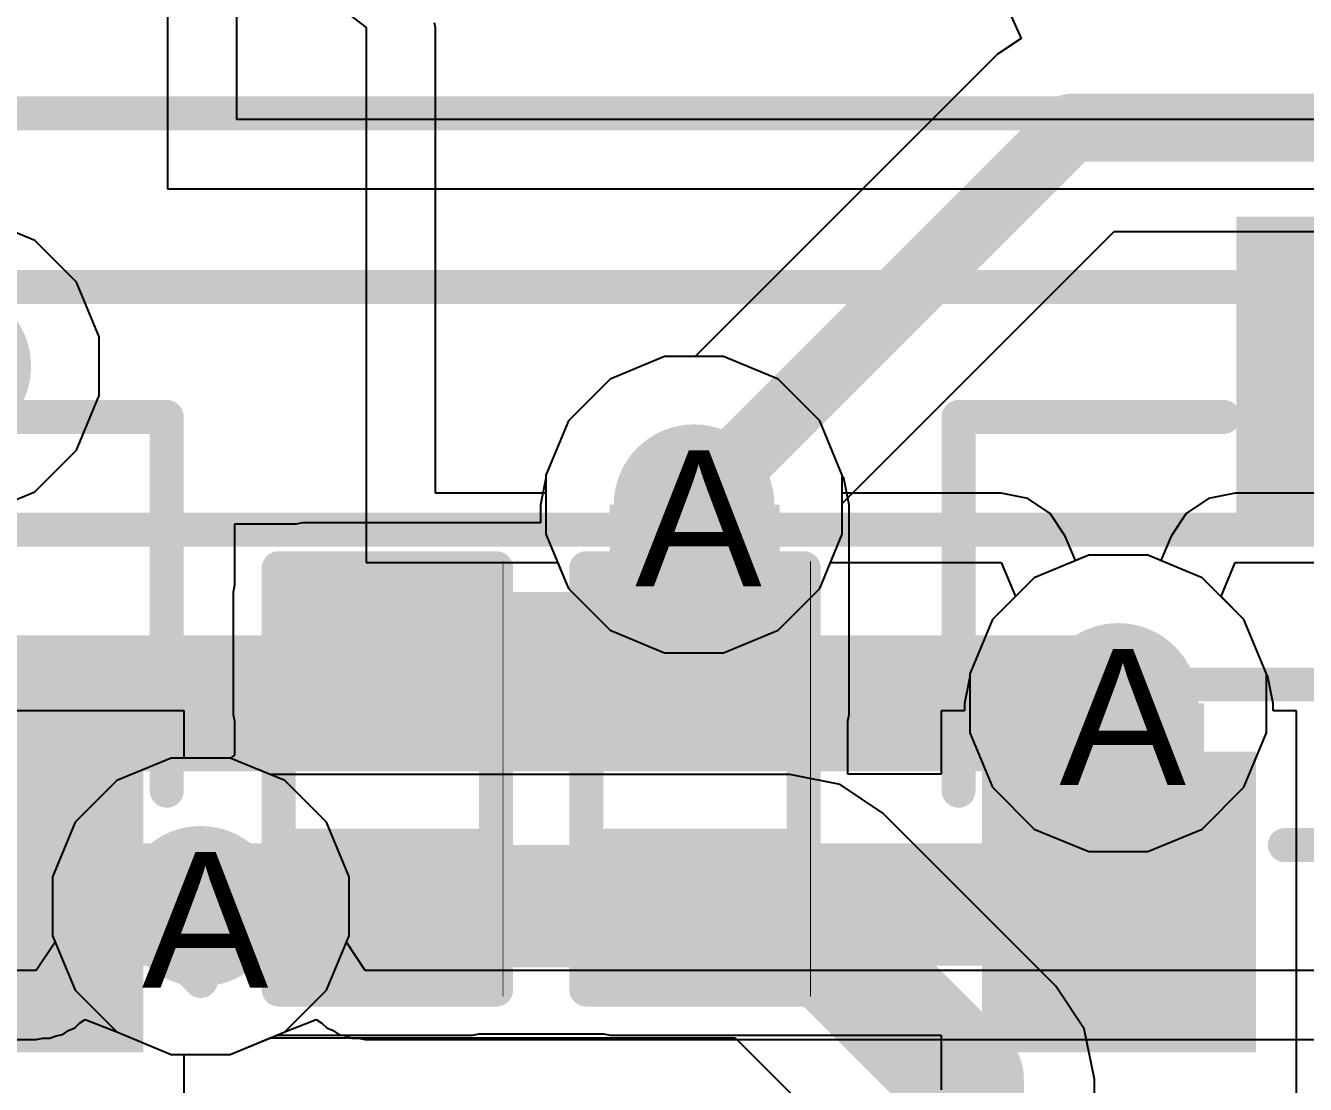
# Model space of a CAD drawing. Header units: inches. Extents: x 0 to 5271, y 0 to 5417.
# Drawn here: x 100.13 to 104.913, y 4.044 to 8.002 of the extents above; entities that cross this region are included whole.
import ezdxf

# ---------------------------------------------------------------- set-up
doc = ezdxf.new("R2010")
doc.units = ezdxf.units.IN
for name, color, linetype in [('Bottom Layer', 5, 'Continuous'), ('Bottom Overlay', 54, 'Continuous'), ('Bottom Paste', 16, 'Continuous'), ('Bottom Solder', 6, 'Continuous'), ('Drill Drawing', 1, 'Continuous'), ('L2_GND1', 16, 'Continuous'), ('L3_SIG1', 76, 'Continuous'), ('L4_PWR', 90, 'Continuous'), ('L5_GND2', 156, 'Continuous'), ('L6_SIG2', 130, 'Continuous'), ('L7_GND3', 216, 'Continuous'), ('Top Layer', 1, 'Continuous'), ('Top Overlay', 2, 'Continuous'), ('Via Holes', 16, 'Continuous')]:
    doc.layers.add(name, color=color, linetype=linetype)
doc.styles.add('Arial', font='', dxfattribs={"height": 0.2})
doc.styles.get('Arial').set_extended_font_data('Arial')

# ---------------------------------------------------------------- blocks, each defined once
blk = doc.blocks.new('RES_0402_B_463')
at = {"layer": 'Bottom Layer'}
for points in [[(-0.2413, 0.3175), (-0.2413, -0.3175), (-0.6985, -0.3175), (-0.6985, 0.3175)], [(0.6985, 0.3175), (0.6985, -0.3175), (0.2413, -0.3175), (0.2413, 0.3175)]]:
    blk.add_hatch(color=5, dxfattribs=at).paths.add_polyline_path(points)
at = {"layer": 'Bottom Paste'}
for points in [[(-0.2413, 0.3175), (-0.2413, -0.3175), (-0.6985, -0.3175), (-0.6985, 0.3175)], [(0.6985, 0.3175), (0.6985, -0.3175), (0.2413, -0.3175), (0.2413, 0.3175)]]:
    blk.add_hatch(color=16, dxfattribs=at).paths.add_polyline_path(points)
at = {"layer": 'Bottom Solder'}
for points in [[(-0.1863, 0.3725), (-0.1863, -0.3725), (-0.7535, -0.3725), (-0.7535, 0.3725)], [(0.7535, 0.3725), (0.7535, -0.3725), (0.1863, -0.3725), (0.1863, 0.3725)]]:
    blk.add_hatch(color=6, dxfattribs=at).paths.add_polyline_path(points)
at = {"layer": 'Bottom Overlay'}
for points in [[(-0.7874, -0.4064, 0.127, 0.127, 0), (-0.7874, 0.4064, 0.127, 0.127, 0)], [(0.7874, 0.4064, 0.127, 0.127, 0), (-0.7874, 0.4064, 0.127, 0.127, 0)], [(0.8128, 0.4318, 0.00323, 0.00323, 0), (-0.8128, 0.4318, 0.00323, 0.00323, 0)], [(0.7874, -0.4064, 0.127, 0.127, 0), (0.7874, 0.4064, 0.127, 0.127, 0)], [(0.7874, -0.4064, 0.127, 0.127, 0), (-0.7874, -0.4064, 0.127, 0.127, 0)]]:
    blk.add_lwpolyline(points, format="xyseb", dxfattribs=at)
for points in [[(-0.8191, 0.4064, 0.0635, 0.0635, 1), (-0.7556, 0.4064, 0.0635, 0.0635, 1)], [(-0.8191, 0.4064, 0.0635, 0.0635, 1), (-0.7556, 0.4064, 0.0635, 0.0635, 1)], [(-0.8136, 0.4318, 0.00161, 0.00161, 1), (-0.812, 0.4318, 0.00161, 0.00161, 1)], [(0.7557, 0.4064, 0.0635, 0.0635, 1), (0.8192, 0.4064, 0.0635, 0.0635, 1)], [(0.7557, 0.4064, 0.0635, 0.0635, 1), (0.8192, 0.4064, 0.0635, 0.0635, 1)], [(0.812, 0.4318, 0.00161, 0.00161, 1), (0.8136, 0.4318, 0.00161, 0.00161, 1)], [(-0.8191, -0.4064, 0.0635, 0.0635, 1), (-0.7556, -0.4064, 0.0635, 0.0635, 1)], [(-0.8191, -0.4064, 0.0635, 0.0635, 1), (-0.7556, -0.4064, 0.0635, 0.0635, 1)], [(0.7557, -0.4064, 0.0635, 0.0635, 1), (0.8192, -0.4064, 0.0635, 0.0635, 1)], [(0.7557, -0.4064, 0.0635, 0.0635, 1), (0.8192, -0.4064, 0.0635, 0.0635, 1)]]:
    blk.add_lwpolyline(points, format="xyseb", close=True, dxfattribs=at)
blk = doc.blocks.new('RES_0402_B_465')
at = {"layer": 'Bottom Layer'}
for points in [[(-0.2413, 0.3175), (-0.2413, -0.3175), (-0.6985, -0.3175), (-0.6985, 0.3175)], [(0.6985, 0.3175), (0.6985, -0.3175), (0.2413, -0.3175), (0.2413, 0.3175)]]:
    blk.add_hatch(color=5, dxfattribs=at).paths.add_polyline_path(points)
at = {"layer": 'Bottom Paste'}
for points in [[(-0.2413, 0.3175), (-0.2413, -0.3175), (-0.6985, -0.3175), (-0.6985, 0.3175)], [(0.6985, 0.3175), (0.6985, -0.3175), (0.2413, -0.3175), (0.2413, 0.3175)]]:
    blk.add_hatch(color=16, dxfattribs=at).paths.add_polyline_path(points)
at = {"layer": 'Bottom Solder'}
for points in [[(-0.1863, 0.3725), (-0.1863, -0.3725), (-0.7535, -0.3725), (-0.7535, 0.3725)], [(0.7535, 0.3725), (0.7535, -0.3725), (0.1863, -0.3725), (0.1863, 0.3725)]]:
    blk.add_hatch(color=6, dxfattribs=at).paths.add_polyline_path(points)
at = {"layer": 'Bottom Overlay'}
for points in [[(0.7874, 0.4064, 0.127, 0.127, 0), (-0.7874, 0.4064, 0.127, 0.127, 0)], [(-0.7874, -0.4064, 0.127, 0.127, 0), (-0.7874, 0.4064, 0.127, 0.127, 0)], [(0.8128, 0.4318, 0.00323, 0.00323, 0), (-0.8128, 0.4318, 0.00323, 0.00323, 0)], [(0.7874, -0.4064, 0.127, 0.127, 0), (0.7874, 0.4064, 0.127, 0.127, 0)], [(0.7874, -0.4064, 0.127, 0.127, 0), (-0.7874, -0.4064, 0.127, 0.127, 0)]]:
    blk.add_lwpolyline(points, format="xyseb", dxfattribs=at)
for points in [[(-0.8191, 0.4064, 0.0635, 0.0635, 1), (-0.7556, 0.4064, 0.0635, 0.0635, 1)], [(-0.8191, 0.4064, 0.0635, 0.0635, 1), (-0.7556, 0.4064, 0.0635, 0.0635, 1)], [(-0.8136, 0.4318, 0.00161, 0.00161, 1), (-0.812, 0.4318, 0.00161, 0.00161, 1)], [(0.7557, 0.4064, 0.0635, 0.0635, 1), (0.8192, 0.4064, 0.0635, 0.0635, 1)], [(0.7557, 0.4064, 0.0635, 0.0635, 1), (0.8192, 0.4064, 0.0635, 0.0635, 1)], [(0.812, 0.4318, 0.00161, 0.00161, 1), (0.8136, 0.4318, 0.00161, 0.00161, 1)], [(-0.8191, -0.4064, 0.0635, 0.0635, 1), (-0.7556, -0.4064, 0.0635, 0.0635, 1)], [(-0.8191, -0.4064, 0.0635, 0.0635, 1), (-0.7556, -0.4064, 0.0635, 0.0635, 1)], [(0.7557, -0.4064, 0.0635, 0.0635, 1), (0.8192, -0.4064, 0.0635, 0.0635, 1)], [(0.7557, -0.4064, 0.0635, 0.0635, 1), (0.8192, -0.4064, 0.0635, 0.0635, 1)]]:
    blk.add_lwpolyline(points, format="xyseb", close=True, dxfattribs=at)
blk = doc.blocks.new('XH_4A_520')
at = {"layer": 'Top Overlay'}
for points in [[(-6.2501, 3.3476, 0.127, 0.127, 0), (6.2499, 3.3476, 0.127, 0.127, 0)], [(-5.7481, 2.7686, 0.127, 0.127, 0), (5.7149, 2.7686, 0.127, 0.127, 0)]]:
    blk.add_lwpolyline(points, format="xyseb", dxfattribs=at)
blk = doc.blocks.new('XH_4A_L_522')
at = {"layer": 'Top Overlay'}
for points in [[(-5.7481, -1.651, 0.127, 0.127, 0), (5.7149, -1.651, 0.127, 0.127, 0)], [(-6.2501, -2.3, 0.127, 0.127, 0), (6.2499, -2.3, 0.127, 0.127, 0)]]:
    blk.add_lwpolyline(points, format="xyseb", dxfattribs=at)
blk = doc.blocks.new('SOT_23_B_537')
at = {"layer": 'Bottom Layer'}
for points in [[(-1.36, 1.46), (-0.54, 1.46), (-0.54, 0.54), (-1.36, 0.54)], [(0.54, 1.46), (1.36, 1.46), (1.36, 0.54), (0.54, 0.54)], [(-0.41, -0.54), (0.41, -0.54), (0.41, -1.46), (-0.41, -1.46)]]:
    blk.add_hatch(color=5, dxfattribs=at).paths.add_polyline_path(points)
at = {"layer": 'Bottom Paste'}
for points in [[(-1.36, 1.46), (-0.54, 1.46), (-0.54, 0.54), (-1.36, 0.54)], [(0.54, 1.46), (1.36, 1.46), (1.36, 0.54), (0.54, 0.54)], [(-0.41, -0.54), (0.41, -0.54), (0.41, -1.46), (-0.41, -1.46)]]:
    blk.add_hatch(color=16, dxfattribs=at).paths.add_polyline_path(points)
at = {"layer": 'Bottom Solder'}
for points in [[(-1.4616, 1.5616), (-0.4384, 1.5616), (-0.4384, 0.4384), (-1.4616, 0.4384)], [(0.4384, 1.5616), (1.4616, 1.5616), (1.4616, 0.4384), (0.4384, 0.4384)], [(-0.5116, -0.4384), (0.5116, -0.4384), (0.5116, -1.5616), (-0.5116, -1.5616)]]:
    blk.add_hatch(color=6, dxfattribs=at).paths.add_polyline_path(points)
at = {"layer": 'Bottom Overlay'}
for points in [[(-1.5494, 1.1684, 0.127, 0.127, 0), (-1.6764, 1.2954, 0.127, 0.127, 0)], [(-1.6764, 1.2954, 0.127, 0.127, 0), (-1.6764, 1.0414, 0.127, 0.127, 0)], [(-1.5494, 1.1684, 0.127, 0.127, 0), (-1.6764, 1.0414, 0.127, 0.127, 0)], [(0.3302, 0.7874, 0.127, 0.127, 0), (-0.3302, 0.7874, 0.127, 0.127, 0)], [(-1.5494, 0.5842, 0.127, 0.127, 0), (-1.5494, -0.8128, 0.127, 0.127, 0)], [(1.5494, 0.5842, 0.127, 0.127, 0), (1.5494, -0.8128, 0.127, 0.127, 0)], [(-0.5588, -0.8128, 0.127, 0.127, 0), (-1.5494, -0.8128, 0.127, 0.127, 0)], [(1.5494, -0.8128, 0.127, 0.127, 0), (0.5588, -0.8128, 0.127, 0.127, 0)]]:
    blk.add_lwpolyline(points, format="xyseb", dxfattribs=at)
for points in [[(-1.7081, 1.2954, 0.0635, 0.0635, 1), (-1.6446, 1.2954, 0.0635, 0.0635, 1)], [(-1.7081, 1.2954, 0.0635, 0.0635, 1), (-1.6446, 1.2954, 0.0635, 0.0635, 1)], [(-1.5811, 1.1684, 0.0635, 0.0635, 1), (-1.5176, 1.1684, 0.0635, 0.0635, 1)], [(-1.5811, 1.1684, 0.0635, 0.0635, 1), (-1.5176, 1.1684, 0.0635, 0.0635, 1)], [(-1.7081, 1.0414, 0.0635, 0.0635, 1), (-1.6446, 1.0414, 0.0635, 0.0635, 1)], [(-1.7081, 1.0414, 0.0635, 0.0635, 1), (-1.6446, 1.0414, 0.0635, 0.0635, 1)], [(-0.3619, 0.7874, 0.0635, 0.0635, 1), (-0.2984, 0.7874, 0.0635, 0.0635, 1)], [(0.2985, 0.7874, 0.0635, 0.0635, 1), (0.362, 0.7874, 0.0635, 0.0635, 1)], [(-1.5811, 0.5842, 0.0635, 0.0635, 1), (-1.5176, 0.5842, 0.0635, 0.0635, 1)], [(1.5177, 0.5842, 0.0635, 0.0635, 1), (1.5812, 0.5842, 0.0635, 0.0635, 1)], [(-1.5811, -0.8128, 0.0635, 0.0635, 1), (-1.5176, -0.8128, 0.0635, 0.0635, 1)], [(-1.5811, -0.8128, 0.0635, 0.0635, 1), (-1.5176, -0.8128, 0.0635, 0.0635, 1)], [(-0.5905, -0.8128, 0.0635, 0.0635, 1), (-0.527, -0.8128, 0.0635, 0.0635, 1)], [(0.5271, -0.8128, 0.0635, 0.0635, 1), (0.5906, -0.8128, 0.0635, 0.0635, 1)], [(1.5177, -0.8128, 0.0635, 0.0635, 1), (1.5812, -0.8128, 0.0635, 0.0635, 1)], [(1.5177, -0.8128, 0.0635, 0.0635, 1), (1.5812, -0.8128, 0.0635, 0.0635, 1)]]:
    blk.add_lwpolyline(points, format="xyseb", close=True, dxfattribs=at)
blk = doc.blocks.new('SOT_23_B_538')
at = {"layer": 'Bottom Layer'}
for points in [[(-1.36, 1.46), (-0.54, 1.46), (-0.54, 0.54), (-1.36, 0.54)], [(0.54, 1.46), (1.36, 1.46), (1.36, 0.54), (0.54, 0.54)], [(-0.41, -0.54), (0.41, -0.54), (0.41, -1.46), (-0.41, -1.46)]]:
    blk.add_hatch(color=5, dxfattribs=at).paths.add_polyline_path(points)
at = {"layer": 'Bottom Paste'}
for points in [[(-1.36, 1.46), (-0.54, 1.46), (-0.54, 0.54), (-1.36, 0.54)], [(0.54, 1.46), (1.36, 1.46), (1.36, 0.54), (0.54, 0.54)], [(-0.41, -0.54), (0.41, -0.54), (0.41, -1.46), (-0.41, -1.46)]]:
    blk.add_hatch(color=16, dxfattribs=at).paths.add_polyline_path(points)
at = {"layer": 'Bottom Solder'}
for points in [[(-1.4616, 1.5616), (-0.4384, 1.5616), (-0.4384, 0.4384), (-1.4616, 0.4384)], [(0.4384, 1.5616), (1.4616, 1.5616), (1.4616, 0.4384), (0.4384, 0.4384)], [(-0.5116, -0.4384), (0.5116, -0.4384), (0.5116, -1.5616), (-0.5116, -1.5616)]]:
    blk.add_hatch(color=6, dxfattribs=at).paths.add_polyline_path(points)
at = {"layer": 'Bottom Overlay'}
for points in [[(-1.5494, 1.1684, 0.127, 0.127, 0), (-1.6764, 1.2954, 0.127, 0.127, 0)], [(-1.6764, 1.2954, 0.127, 0.127, 0), (-1.6764, 1.0414, 0.127, 0.127, 0)], [(-1.5494, 1.1684, 0.127, 0.127, 0), (-1.6764, 1.0414, 0.127, 0.127, 0)], [(0.3302, 0.7874, 0.127, 0.127, 0), (-0.3302, 0.7874, 0.127, 0.127, 0)], [(-1.5494, 0.5842, 0.127, 0.127, 0), (-1.5494, -0.8128, 0.127, 0.127, 0)], [(1.5494, 0.5842, 0.127, 0.127, 0), (1.5494, -0.8128, 0.127, 0.127, 0)], [(-0.5588, -0.8128, 0.127, 0.127, 0), (-1.5494, -0.8128, 0.127, 0.127, 0)], [(1.5494, -0.8128, 0.127, 0.127, 0), (0.5588, -0.8128, 0.127, 0.127, 0)]]:
    blk.add_lwpolyline(points, format="xyseb", dxfattribs=at)
for points in [[(-1.7082, 1.2954, 0.0635, 0.0635, 1), (-1.6447, 1.2954, 0.0635, 0.0635, 1)], [(-1.7082, 1.2954, 0.0635, 0.0635, 1), (-1.6447, 1.2954, 0.0635, 0.0635, 1)], [(-1.5812, 1.1684, 0.0635, 0.0635, 1), (-1.5177, 1.1684, 0.0635, 0.0635, 1)], [(-1.5812, 1.1684, 0.0635, 0.0635, 1), (-1.5177, 1.1684, 0.0635, 0.0635, 1)], [(-1.7082, 1.0414, 0.0635, 0.0635, 1), (-1.6447, 1.0414, 0.0635, 0.0635, 1)], [(-1.7082, 1.0414, 0.0635, 0.0635, 1), (-1.6447, 1.0414, 0.0635, 0.0635, 1)], [(-0.362, 0.7874, 0.0635, 0.0635, 1), (-0.2985, 0.7874, 0.0635, 0.0635, 1)], [(0.2984, 0.7874, 0.0635, 0.0635, 1), (0.3619, 0.7874, 0.0635, 0.0635, 1)], [(-1.5812, 0.5842, 0.0635, 0.0635, 1), (-1.5177, 0.5842, 0.0635, 0.0635, 1)], [(1.5176, 0.5842, 0.0635, 0.0635, 1), (1.5811, 0.5842, 0.0635, 0.0635, 1)], [(-1.5812, -0.8128, 0.0635, 0.0635, 1), (-1.5177, -0.8128, 0.0635, 0.0635, 1)], [(-1.5812, -0.8128, 0.0635, 0.0635, 1), (-1.5177, -0.8128, 0.0635, 0.0635, 1)], [(-0.5906, -0.8128, 0.0635, 0.0635, 1), (-0.5271, -0.8128, 0.0635, 0.0635, 1)], [(0.527, -0.8128, 0.0635, 0.0635, 1), (0.5905, -0.8128, 0.0635, 0.0635, 1)], [(1.5176, -0.8128, 0.0635, 0.0635, 1), (1.5811, -0.8128, 0.0635, 0.0635, 1)], [(1.5176, -0.8128, 0.0635, 0.0635, 1), (1.5811, -0.8128, 0.0635, 0.0635, 1)]]:
    blk.add_lwpolyline(points, format="xyseb", close=True, dxfattribs=at)

msp = doc.modelspace()

# ---------------------------------------------------------------- hatches: boundary and pattern name
at = {"layer": 'Bottom Layer'}
h = msp.add_hatch(color=5, dxfattribs=at)
edge = h.paths.add_edge_path()
edge.add_arc((99.8507, 6.7287), 0.3, 0, 360)
h = msp.add_hatch(color=5, dxfattribs=at)
edge = h.paths.add_edge_path()
edge.add_arc((102.6282, 6.211), 0.3, 0, 360)
for points in [[(102.3133, 5.4273), (102.9483, 5.4273), (102.9483, 6.211), (102.3133, 6.211)], [(101.1647, 5.4273), (102.9494, 5.4273), (102.9494, 5.8845), (101.1647, 5.8845)], [(103.8984, 4.6846), (104.5334, 4.6846), (104.5334, 5.4683), (103.8984, 5.4683)], [(100.0584, 4.4875), (101.7997, 4.4875), (101.7997, 4.9447), (100.0584, 4.9447)], [(102.3144, 4.4875), (104.2159, 4.4875), (104.2159, 4.9447), (102.3144, 4.9447)]]:
    msp.add_hatch(color=5, dxfattribs=at).paths.add_polyline_path(points)
h = msp.add_hatch(color=5, dxfattribs=at)
edge = h.paths.add_edge_path()
edge.add_arc((104.2132, 5.4683), 0.3, 0, 360)
h = msp.add_hatch(color=5, dxfattribs=at)
edge = h.paths.add_edge_path()
edge.add_arc((100.7848, 4.71), 0.3, 0, 360)
at = {"layer": 'L2_GND1'}
h = msp.add_hatch(color=16, dxfattribs=at)
edge = h.paths.add_edge_path()
edge.add_arc((99.8507, 6.7287), 0.3, 0, 360)
h = msp.add_hatch(color=16, dxfattribs=at)
edge = h.paths.add_edge_path()
edge.add_arc((102.6282, 6.211), 0.3, 0, 360)
h = msp.add_hatch(color=16, dxfattribs=at)
edge = h.paths.add_edge_path()
edge.add_arc((104.2132, 5.4683), 0.3, 0, 360)
h = msp.add_hatch(color=16, dxfattribs=at)
edge = h.paths.add_edge_path()
edge.add_arc((100.7848, 4.71), 0.3, 0, 360)
at = {"layer": 'L3_SIG1'}
h = msp.add_hatch(color=76, dxfattribs=at)
edge = h.paths.add_edge_path()
edge.add_arc((99.8507, 6.7287), 0.3, 0, 360)
h = msp.add_hatch(color=76, dxfattribs=at)
edge = h.paths.add_edge_path()
edge.add_arc((102.6282, 6.211), 0.3, 0, 360)
h = msp.add_hatch(color=76, dxfattribs=at)
edge = h.paths.add_edge_path()
edge.add_arc((104.2132, 5.4683), 0.3, 0, 360)
h = msp.add_hatch(color=76, dxfattribs=at)
edge = h.paths.add_edge_path()
edge.add_arc((100.7848, 4.71), 0.3, 0, 360)
at = {"layer": 'L4_PWR'}
h = msp.add_hatch(color=90, dxfattribs=at)
edge = h.paths.add_edge_path()
edge.add_arc((99.8507, 6.7287), 0.3, 0, 360)
h = msp.add_hatch(color=90, dxfattribs=at)
edge = h.paths.add_edge_path()
edge.add_arc((102.6282, 6.211), 0.3, 0, 360)
h = msp.add_hatch(color=90, dxfattribs=at)
edge = h.paths.add_edge_path()
edge.add_arc((104.2132, 5.4683), 0.3, 0, 360)
h = msp.add_hatch(color=90, dxfattribs=at)
edge = h.paths.add_edge_path()
edge.add_arc((100.7848, 4.71), 0.3, 0, 360)
at = {"layer": 'L5_GND2'}
h = msp.add_hatch(color=156, dxfattribs=at)
edge = h.paths.add_edge_path()
edge.add_arc((99.8507, 6.7287), 0.3, 0, 360)
h = msp.add_hatch(color=156, dxfattribs=at)
edge = h.paths.add_edge_path()
edge.add_arc((102.6282, 6.211), 0.3, 0, 360)
h = msp.add_hatch(color=156, dxfattribs=at)
edge = h.paths.add_edge_path()
edge.add_arc((104.2132, 5.4683), 0.3, 0, 360)
h = msp.add_hatch(color=156, dxfattribs=at)
edge = h.paths.add_edge_path()
edge.add_arc((100.7848, 4.71), 0.3, 0, 360)
at = {"layer": 'L6_SIG2'}
h = msp.add_hatch(color=130, dxfattribs=at)
edge = h.paths.add_edge_path()
edge.add_arc((99.8507, 6.7287), 0.3, 0, 360)
h = msp.add_hatch(color=130, dxfattribs=at)
edge = h.paths.add_edge_path()
edge.add_arc((102.6282, 6.211), 0.3, 0, 360)
h = msp.add_hatch(color=130, dxfattribs=at)
edge = h.paths.add_edge_path()
edge.add_arc((104.2132, 5.4683), 0.3, 0, 360)
h = msp.add_hatch(color=130, dxfattribs=at)
edge = h.paths.add_edge_path()
edge.add_arc((100.7848, 4.71), 0.3, 0, 360)
at = {"layer": 'L7_GND3'}
h = msp.add_hatch(color=216, dxfattribs=at)
edge = h.paths.add_edge_path()
edge.add_arc((99.8507, 6.7287), 0.3, 0, 360)
h = msp.add_hatch(color=216, dxfattribs=at)
edge = h.paths.add_edge_path()
edge.add_arc((102.6282, 6.211), 0.3, 0, 360)
h = msp.add_hatch(color=216, dxfattribs=at)
edge = h.paths.add_edge_path()
edge.add_arc((104.2132, 5.4683), 0.3, 0, 360)
h = msp.add_hatch(color=216, dxfattribs=at)
edge = h.paths.add_edge_path()
edge.add_arc((100.7848, 4.71), 0.3, 0, 360)
at = {"layer": 'Top Layer'}
h = msp.add_hatch(color=1, dxfattribs=at)
edge = h.paths.add_edge_path()
edge.add_arc((99.8507, 6.7287), 0.3, 0, 360)
h = msp.add_hatch(color=1, dxfattribs=at)
edge = h.paths.add_edge_path()
edge.add_arc((102.6282, 6.211), 0.3, 0, 360)
h = msp.add_hatch(color=1, dxfattribs=at)
edge = h.paths.add_edge_path()
edge.add_arc((104.2132, 5.4683), 0.3, 0, 360)
h = msp.add_hatch(color=1, dxfattribs=at)
edge = h.paths.add_edge_path()
edge.add_arc((100.7848, 4.71), 0.3, 0, 360)
at = {"layer": 'Via Holes'}
h = msp.add_hatch(color=7, dxfattribs=at)
edge = h.paths.add_edge_path()
edge.add_arc((102.6282, 6.211), 0.15, 0, 360)
h = msp.add_hatch(color=7, dxfattribs=at)
edge = h.paths.add_edge_path()
edge.add_arc((104.2132, 5.4683), 0.15, 0, 360)
h = msp.add_hatch(color=7, dxfattribs=at)
edge = h.paths.add_edge_path()
edge.add_arc((100.7848, 4.71), 0.15, 0, 360)

# ---------------------------------------------------------------- linework, layer by layer
at = {"layer": 'Bottom Layer'}
for p, q in [((102.518, 6.765), (102.3144, 6.6806)), ((102.7384, 6.765), (102.518, 6.765)), ((102.942, 6.6806), (102.7384, 6.765)), ((102.3144, 6.6806), (102.1585, 6.5248)), ((103.0978, 6.5248), (102.942, 6.6806)), ((102.1585, 6.5248), (102.0742, 6.3212)), ((103.1822, 6.3212), (103.0978, 6.5248)), ((102.0742, 6.3212), (102.0742, 6.3103)), ((103.1822, 6.3181), (103.1822, 6.3212)), ((103.1875, 6.3101), (103.1822, 6.3181)), ((102.074, 6.3101), (102.0543, 6.211)), ((102.0742, 6.3103), (102.074, 6.3101)), ((103.2073, 6.211), (103.1875, 6.3101)), ((102.0543, 6.211), (102.0543, 6.1435)), ((103.2073, 5.8904), (103.2073, 6.211)), ((101.1397, 6.1385), (100.9107, 6.1385)), ((100.9107, 6.1385), (100.9107, 5.9095)), ((101.1647, 6.1435), (101.1397, 6.1385)), ((102.0543, 6.1435), (101.1647, 6.1435)), ((104.1031, 6.0223), (103.8994, 5.938)), ((104.3234, 6.0223), (104.1031, 6.0223)), ((104.5271, 5.938), (104.3234, 6.0223)), ((103.8994, 5.938), (103.7436, 5.7821)), ((104.6829, 5.7821), (104.5271, 5.938)), ((100.9107, 5.9095), (100.9058, 5.8845)), ((100.9058, 5.8845), (100.9058, 5.4273)), ((103.2084, 5.8845), (103.2073, 5.8904)), ((103.2084, 5.4273), (103.2084, 5.8845)), ((103.7436, 5.7821), (103.6592, 5.5785)), ((104.7672, 5.5785), (104.6829, 5.7821)), ((103.6591, 5.5674), (103.6394, 5.4683)), ((103.6592, 5.5676), (103.6591, 5.5674)), ((103.6592, 5.5785), (103.6592, 5.5676)), ((104.7672, 5.5755), (104.7672, 5.5785)), ((104.7727, 5.5674), (104.7672, 5.5755)), ((104.7924, 5.4683), (104.7727, 5.5674)), ((103.6394, 5.4683), (103.6394, 5.44)), ((104.7924, 5.44), (104.7924, 5.4683)), ((100.7224, 5.44), (99.3944, 5.44)), ((100.7224, 5.264), (100.7224, 5.44)), ((100.9058, 5.4273), (100.9107, 5.4023)), ((103.2034, 5.4023), (103.2084, 5.4273)), ((103.6394, 5.44), (103.5519, 5.44)), ((103.5519, 5.44), (103.5519, 5.2037)), ((104.8799, 5.44), (104.7924, 5.44)), ((104.8799, 4.012), (104.8799, 5.44)), ((100.9107, 5.4023), (100.9107, 5.2745)), ((103.2034, 5.2037), (103.2034, 5.4023)), ((100.895, 5.264), (100.7224, 5.264)), ((100.9107, 5.2745), (100.895, 5.264)), ((103.5519, 5.2037), (103.2034, 5.2037)), ((100.895, 4.156), (101.0701, 4.2285)), ((101.0701, 4.2285), (101.7997, 4.2285)), ((101.7997, 4.2285), (101.8248, 4.2335)), ((101.8248, 4.2335), (102.0537, 4.2335)), ((102.0537, 4.2335), (102.0537, 4.2335)), ((102.0537, 4.2335), (102.0605, 4.2335)), ((102.0605, 4.2335), (102.0605, 4.2335)), ((102.0605, 4.2335), (102.2894, 4.2335)), ((102.2894, 4.2335), (102.3144, 4.2285)), ((102.3144, 4.2285), (103.5519, 4.2285)), ((103.5519, 4.2285), (103.5519, 4.0242)), ((100.7224, 4.012), (100.7224, 4.156)), ((100.7224, 4.156), (100.895, 4.156))]:
    msp.add_line(p, q, dxfattribs=at)
at = {"layer": 'L2_GND1'}
for p, q in [((102.518, 6.765), (102.3144, 6.6806)), ((102.7384, 6.765), (102.518, 6.765)), ((102.942, 6.6806), (102.7384, 6.765)), ((102.3144, 6.6806), (102.1585, 6.5248)), ((103.0978, 6.5248), (102.942, 6.6806)), ((102.1585, 6.5248), (102.0742, 6.3212)), ((103.1822, 6.3212), (103.0978, 6.5248)), ((102.0742, 6.3212), (102.0742, 6.1008)), ((103.1822, 6.1008), (103.1822, 6.3212)), ((102.0742, 6.1008), (102.1585, 5.8972)), ((103.0978, 5.8972), (103.1822, 6.1008)), ((104.1031, 6.0223), (103.8994, 5.938)), ((104.3234, 6.0223), (104.1031, 6.0223)), ((104.5271, 5.938), (104.3234, 6.0223)), ((103.8994, 5.938), (103.7436, 5.7821)), ((104.6829, 5.7821), (104.5271, 5.938)), ((102.1585, 5.8972), (102.3144, 5.7413)), ((102.942, 5.7413), (103.0978, 5.8972)), ((102.3144, 5.7413), (102.518, 5.657)), ((102.7384, 5.657), (102.942, 5.7413)), ((103.7436, 5.7821), (103.6592, 5.5785)), ((104.7672, 5.5785), (104.6829, 5.7821)), ((102.518, 5.657), (102.7384, 5.657)), ((103.6592, 5.5785), (103.6592, 5.3581)), ((104.7672, 5.3581), (104.7672, 5.5785)), ((103.6592, 5.3581), (103.7436, 5.1545)), ((104.6829, 5.1545), (104.7672, 5.3581)), ((100.6746, 5.264), (100.471, 5.1797)), ((100.895, 5.264), (100.6746, 5.264)), ((101.0986, 5.1797), (100.895, 5.264)), ((100.471, 5.1797), (100.3151, 5.0238)), ((101.2545, 5.0238), (101.0986, 5.1797)), ((103.7436, 5.1545), (103.8994, 4.9987)), ((104.5271, 4.9987), (104.6829, 5.1545)), ((100.3151, 5.0238), (100.2308, 4.8202)), ((101.3388, 4.8202), (101.2545, 5.0238)), ((103.8994, 4.9987), (104.1031, 4.9143)), ((104.3234, 4.9143), (104.5271, 4.9987)), ((104.1031, 4.9143), (104.3234, 4.9143)), ((100.2308, 4.8202), (100.2308, 4.5998)), ((101.3388, 4.5998), (101.3388, 4.8202)), ((100.2308, 4.5998), (100.3151, 4.3962)), ((101.2545, 4.3962), (101.3388, 4.5998)), ((100.3151, 4.3962), (100.471, 4.2404)), ((101.0986, 4.2404), (101.2545, 4.3962)), ((100.471, 4.2404), (100.6746, 4.156)), ((100.895, 4.156), (101.0986, 4.2404)), ((100.6746, 4.156), (100.895, 4.156))]:
    msp.add_line(p, q, dxfattribs=at)
at = {"layer": 'L3_SIG1'}
for p, q in [((101.3018, 8.0721), (101.4026, 7.9948)), ((101.4026, 7.9948), (101.4026, 5.9944)), ((101.6616, 7.9948), (101.6582, 8.0116)), ((101.6616, 6.2534), (101.6616, 7.9948)), ((100.1645, 7.1983), (99.9609, 7.2827)), ((100.3204, 7.0425), (100.1645, 7.1983)), ((100.4047, 6.8389), (100.3204, 7.0425)), ((100.4047, 6.6185), (100.4047, 6.8389)), ((102.518, 6.765), (102.3144, 6.6806)), ((102.7384, 6.765), (102.518, 6.765)), ((102.942, 6.6806), (102.7384, 6.765)), ((102.3144, 6.6806), (102.1585, 6.5248)), ((103.0978, 6.5248), (102.942, 6.6806)), ((100.3204, 6.4149), (100.4047, 6.6185)), ((102.1585, 6.5248), (102.0742, 6.3212)), ((103.1822, 6.3212), (103.0978, 6.5248)), ((100.1645, 6.259), (100.3204, 6.4149)), ((102.0742, 6.3212), (102.0742, 6.2534)), ((103.1822, 6.2534), (103.1822, 6.3212)), ((99.9609, 6.1747), (100.1645, 6.259)), ((102.0742, 6.2534), (101.6616, 6.2534)), ((103.7762, 6.2534), (103.1822, 6.2534)), ((103.8754, 6.2337), (103.7762, 6.2534)), ((103.9594, 6.1775), (103.8754, 6.2337)), ((104.5511, 6.2337), (104.4671, 6.1775)), ((104.6502, 6.2534), (104.5511, 6.2337)), ((108.2558, 6.2534), (104.6502, 6.2534)), ((104.0155, 6.0935), (103.9594, 6.1775)), ((104.4671, 6.1775), (104.411, 6.0935)), ((104.0535, 6.0018), (104.0155, 6.0935)), ((104.411, 6.0935), (104.373, 6.0018)), ((101.4026, 5.9944), (102.1182, 5.9944)), ((102.1182, 5.9944), (102.1585, 5.8972)), ((103.0978, 5.8972), (103.1381, 5.9944)), ((103.1381, 5.9944), (103.7762, 5.9944)), ((103.7762, 5.9944), (103.8289, 5.8674)), ((104.1031, 6.0223), (104.0535, 6.0018)), ((104.3234, 6.0223), (104.1031, 6.0223)), ((104.373, 6.0018), (104.3234, 6.0223)), ((104.5976, 5.8674), (104.6502, 5.9944)), ((104.6502, 5.9944), (108.3026, 5.9944)), ((102.1585, 5.8972), (102.3144, 5.7413)), ((102.942, 5.7413), (103.0978, 5.8972)), ((103.8289, 5.8674), (103.7436, 5.7821)), ((104.6829, 5.7821), (104.5976, 5.8674)), ((102.3144, 5.7413), (102.518, 5.657)), ((102.7384, 5.657), (102.942, 5.7413)), ((103.7436, 5.7821), (103.6592, 5.5785)), ((104.7672, 5.5785), (104.6829, 5.7821)), ((102.518, 5.657), (102.7384, 5.657)), ((103.6592, 5.5785), (103.6592, 5.3581)), ((104.7672, 5.3581), (104.7672, 5.5785)), ((103.6592, 5.3581), (103.7436, 5.1545)), ((104.6829, 5.1545), (104.7672, 5.3581)), ((100.6746, 5.264), (100.471, 5.1797)), ((100.895, 5.264), (100.6746, 5.264)), ((101.0986, 5.1797), (100.895, 5.264)), ((100.471, 5.1797), (100.3151, 5.0238)), ((101.2545, 5.0238), (101.0986, 5.1797)), ((103.7436, 5.1545), (103.8994, 4.9987)), ((104.5271, 4.9987), (104.6829, 5.1545)), ((100.3151, 5.0238), (100.2308, 4.8202)), ((101.3388, 4.8202), (101.2545, 5.0238)), ((103.8994, 4.9987), (104.1031, 4.9143)), ((104.3234, 4.9143), (104.5271, 4.9987)), ((104.1031, 4.9143), (104.3234, 4.9143)), ((100.2308, 4.8202), (100.2308, 4.5998)), ((101.3388, 4.5998), (101.3388, 4.8202)), ((100.2308, 4.5998), (100.3151, 4.3962)), ((101.2545, 4.3962), (101.3388, 4.5998)), ((100.3151, 4.3962), (100.471, 4.2404)), ((101.0986, 4.2404), (101.2545, 4.3962)), ((100.471, 4.2404), (100.6746, 4.156)), ((100.895, 4.156), (101.0986, 4.2404)), ((100.6746, 4.156), (100.895, 4.156))]:
    msp.add_line(p, q, dxfattribs=at)
at = {"layer": 'L4_PWR'}
for p, q in [((100.1645, 7.1983), (99.9609, 7.2827)), ((100.3204, 7.0425), (100.1645, 7.1983)), ((100.4047, 6.8389), (100.3204, 7.0425)), ((100.4047, 6.6185), (100.4047, 6.8389)), ((102.518, 6.765), (102.3144, 6.6806)), ((102.7384, 6.765), (102.518, 6.765)), ((102.942, 6.6806), (102.7384, 6.765)), ((102.3144, 6.6806), (102.1585, 6.5248)), ((103.0978, 6.5248), (102.942, 6.6806)), ((100.3204, 6.4149), (100.4047, 6.6185)), ((102.1585, 6.5248), (102.0742, 6.3212)), ((103.1822, 6.3212), (103.0978, 6.5248)), ((100.1645, 6.259), (100.3204, 6.4149)), ((102.0742, 6.3212), (102.0742, 6.1008)), ((103.1822, 6.1008), (103.1822, 6.3212)), ((99.9609, 6.1747), (100.1645, 6.259)), ((102.0742, 6.1008), (102.1585, 5.8972)), ((103.0978, 5.8972), (103.1822, 6.1008)), ((102.1585, 5.8972), (102.3144, 5.7413)), ((102.942, 5.7413), (103.0978, 5.8972)), ((102.3144, 5.7413), (102.518, 5.657)), ((102.7384, 5.657), (102.942, 5.7413)), ((102.518, 5.657), (102.7384, 5.657)), ((100.6746, 5.264), (100.471, 5.1797)), ((100.895, 5.264), (100.6746, 5.264)), ((101.0986, 5.1797), (100.895, 5.264)), ((100.471, 5.1797), (100.3151, 5.0238)), ((101.2545, 5.0238), (101.0986, 5.1797)), ((100.3151, 5.0238), (100.2308, 4.8202)), ((101.3388, 4.8202), (101.2545, 5.0238)), ((100.2308, 4.8202), (100.2308, 4.5998)), ((101.3388, 4.5998), (101.3388, 4.8202)), ((100.2308, 4.5998), (100.2407, 4.576)), ((101.3289, 4.576), (101.3388, 4.5998)), ((100.2407, 4.576), (100.1701, 4.4704)), ((101.3995, 4.4704), (101.3289, 4.576)), ((100.1701, 4.4704), (95.9507, 4.4704)), ((110.4184, 4.4704), (101.3995, 4.4704)), ((100.314, 4.2551), (100.332, 4.2731)), ((100.332, 4.2731), (100.3532, 4.2873)), ((100.3532, 4.2873), (100.471, 4.2404)), ((101.0986, 4.2404), (101.2164, 4.2873)), ((101.2164, 4.2873), (101.2376, 4.2731)), ((101.2376, 4.2731), (101.2556, 4.2551)), ((95.9507, 4.2114), (100.1701, 4.2114)), ((100.1701, 4.2114), (100.1951, 4.2164)), ((100.1951, 4.2164), (100.2206, 4.2164)), ((100.2206, 4.2164), (100.2442, 4.2262)), ((100.2442, 4.2262), (100.2692, 4.2311)), ((100.2692, 4.2311), (100.2904, 4.2453)), ((100.2904, 4.2453), (100.314, 4.2551)), ((100.471, 4.2404), (100.6746, 4.156)), ((100.895, 4.156), (101.0986, 4.2404)), ((101.2556, 4.2551), (101.2792, 4.2453)), ((101.2792, 4.2453), (101.3004, 4.2311)), ((101.3004, 4.2311), (101.3254, 4.2262)), ((101.3254, 4.2262), (101.349, 4.2164)), ((101.349, 4.2164), (101.3745, 4.2164)), ((101.3745, 4.2164), (101.3995, 4.2114)), ((101.3995, 4.2114), (109.1618, 4.2114)), ((100.6746, 4.156), (100.895, 4.156))]:
    msp.add_line(p, q, dxfattribs=at)
msp.add_lwpolyline([(98.1558, 5.4683, 0.508, 0.508, 0), (104.2132, 5.4683, 0.508, 0.508, 0)], format="xyseb", dxfattribs=at)
msp.add_lwpolyline([(104.0862, 5.4683, 0.254, 0.254, 1), (104.3402, 5.4683, 0.254, 0.254, 1)], format="xyseb", close=True, dxfattribs=at)
at = {"layer": 'L5_GND2'}
for p, q in [((102.518, 6.765), (102.3144, 6.6806)), ((102.7384, 6.765), (102.518, 6.765)), ((102.942, 6.6806), (102.7384, 6.765)), ((102.3144, 6.6806), (102.1585, 6.5248)), ((103.0978, 6.5248), (102.942, 6.6806)), ((102.1585, 6.5248), (102.0742, 6.3212)), ((103.1822, 6.3212), (103.0978, 6.5248)), ((102.0742, 6.3212), (102.0742, 6.1008)), ((103.1822, 6.1008), (103.1822, 6.3212)), ((102.0742, 6.1008), (102.1585, 5.8972)), ((103.0978, 5.8972), (103.1822, 6.1008)), ((104.1031, 6.0223), (103.8994, 5.938)), ((104.3234, 6.0223), (104.1031, 6.0223)), ((104.5271, 5.938), (104.3234, 6.0223)), ((103.8994, 5.938), (103.7436, 5.7821)), ((104.6829, 5.7821), (104.5271, 5.938)), ((102.1585, 5.8972), (102.3144, 5.7413)), ((102.942, 5.7413), (103.0978, 5.8972)), ((102.3144, 5.7413), (102.518, 5.657)), ((102.7384, 5.657), (102.942, 5.7413)), ((103.7436, 5.7821), (103.6592, 5.5785)), ((104.7672, 5.5785), (104.6829, 5.7821)), ((102.518, 5.657), (102.7384, 5.657)), ((103.6592, 5.5785), (103.6592, 5.3581)), ((104.7672, 5.3581), (104.7672, 5.5785)), ((103.6592, 5.3581), (103.7436, 5.1545)), ((104.6829, 5.1545), (104.7672, 5.3581)), ((100.6746, 5.264), (100.471, 5.1797)), ((100.895, 5.264), (100.6746, 5.264)), ((101.0986, 5.1797), (100.895, 5.264)), ((100.471, 5.1797), (100.3151, 5.0238)), ((101.2545, 5.0238), (101.0986, 5.1797)), ((103.7436, 5.1545), (103.8994, 4.9987)), ((104.5271, 4.9987), (104.6829, 5.1545)), ((100.3151, 5.0238), (100.2308, 4.8202)), ((101.3388, 4.8202), (101.2545, 5.0238)), ((103.8994, 4.9987), (104.1031, 4.9143)), ((104.3234, 4.9143), (104.5271, 4.9987)), ((104.1031, 4.9143), (104.3234, 4.9143)), ((100.2308, 4.8202), (100.2308, 4.5998)), ((101.3388, 4.5998), (101.3388, 4.8202)), ((100.2308, 4.5998), (100.3151, 4.3962)), ((101.2545, 4.3962), (101.3388, 4.5998)), ((100.3151, 4.3962), (100.471, 4.2404)), ((101.0986, 4.2404), (101.2545, 4.3962)), ((100.471, 4.2404), (100.6746, 4.156)), ((100.895, 4.156), (101.0986, 4.2404)), ((100.6746, 4.156), (100.895, 4.156))]:
    msp.add_line(p, q, dxfattribs=at)
at = {"layer": 'L6_SIG2'}
for p, q in [((100.6602, 8.1531), (100.6602, 7.3914)), ((100.9192, 7.6504), (100.9192, 8.0342)), ((105.7286, 7.6504), (100.9192, 7.6504)), ((100.6602, 7.3914), (105.7286, 7.3914)), ((100.1645, 7.1983), (99.9609, 7.2827)), ((100.3204, 7.0425), (100.1645, 7.1983)), ((100.4047, 6.8389), (100.3204, 7.0425)), ((100.4047, 6.6185), (100.4047, 6.8389)), ((102.518, 6.765), (102.3144, 6.6806)), ((102.7384, 6.765), (102.518, 6.765)), ((102.942, 6.6806), (102.7384, 6.765)), ((102.3144, 6.6806), (102.1585, 6.5248)), ((103.0978, 6.5248), (102.942, 6.6806)), ((100.3204, 6.4149), (100.4047, 6.6185)), ((102.1585, 6.5248), (102.0742, 6.3212)), ((103.1822, 6.3212), (103.0978, 6.5248)), ((100.1645, 6.259), (100.3204, 6.4149)), ((102.0742, 6.3212), (102.0742, 6.1008)), ((103.1822, 6.1008), (103.1822, 6.3212)), ((99.9609, 6.1747), (100.1645, 6.259)), ((102.0742, 6.1008), (102.1585, 5.8972)), ((103.0978, 5.8972), (103.1822, 6.1008)), ((104.1031, 6.0223), (103.8994, 5.938)), ((104.3234, 6.0223), (104.1031, 6.0223)), ((104.5271, 5.938), (104.3234, 6.0223)), ((103.8994, 5.938), (103.7436, 5.7821)), ((104.6829, 5.7821), (104.5271, 5.938)), ((102.1585, 5.8972), (102.3144, 5.7413)), ((102.942, 5.7413), (103.0978, 5.8972)), ((102.3144, 5.7413), (102.518, 5.657)), ((102.7384, 5.657), (102.942, 5.7413)), ((103.7436, 5.7821), (103.6592, 5.5785)), ((104.7672, 5.5785), (104.6829, 5.7821)), ((102.518, 5.657), (102.7384, 5.657)), ((103.6592, 5.5785), (103.6592, 5.3581)), ((104.7672, 5.3581), (104.7672, 5.5785)), ((103.6592, 5.3581), (103.7436, 5.1545)), ((104.6829, 5.1545), (104.7672, 5.3581)), ((100.6746, 5.264), (100.471, 5.1797)), ((100.895, 5.264), (100.6746, 5.264)), ((101.0446, 5.2021), (100.895, 5.264)), ((100.471, 5.1797), (100.3151, 5.0238)), ((102.986, 5.2021), (101.0446, 5.2021)), ((103.1743, 5.1646), (102.986, 5.2021)), ((103.3339, 5.058), (103.1743, 5.1646)), ((103.7436, 5.1545), (103.8994, 4.9987)), ((104.5271, 4.9987), (104.6829, 5.1545)), ((100.3151, 5.0238), (100.2308, 4.8202)), ((103.9799, 4.4119), (103.3339, 5.058)), ((103.8994, 4.9987), (104.1031, 4.9143)), ((104.3234, 4.9143), (104.5271, 4.9987)), ((104.1031, 4.9143), (104.3234, 4.9143)), ((100.2308, 4.8202), (100.2308, 4.5998)), ((100.2308, 4.5998), (100.3151, 4.3962)), ((104.0866, 4.2523), (103.9799, 4.4119)), ((100.3151, 4.3962), (100.471, 4.2404)), ((100.471, 4.2404), (100.6746, 4.156)), ((100.895, 4.156), (101.0446, 4.218)), ((101.0446, 4.218), (102.7822, 4.218)), ((102.7822, 4.218), (103.0193, 3.9808)), ((104.124, 4.064), (104.0866, 4.2523)), ((100.6746, 4.156), (100.895, 4.156)), ((104.124, 3.9341), (104.124, 4.064))]:
    msp.add_line(p, q, dxfattribs=at)
for points in [[(100.7848, 4.71, 0.4572, 0.4572, 0), (102.986, 4.71, 0.4572, 0.4572, 0)], [(102.986, 4.71, 0.4572, 0.4572, 0), (103.632, 4.064, 0.4572, 0.4572, 0)], [(103.632, 2.7702, 0.4572, 0.4572, 0), (103.632, 4.064, 0.4572, 0.4572, 0)]]:
    msp.add_lwpolyline(points, format="xyseb", dxfattribs=at)
for points in [[(100.6705, 4.71, 0.2286, 0.2286, 1), (100.8991, 4.71, 0.2286, 0.2286, 1)], [(102.8717, 4.71, 0.2286, 0.2286, 1), (103.1003, 4.71, 0.2286, 0.2286, 1)], [(102.8717, 4.71, 0.2286, 0.2286, 1), (103.1003, 4.71, 0.2286, 0.2286, 1)], [(103.5177, 4.064, 0.2286, 0.2286, 1), (103.7463, 4.064, 0.2286, 0.2286, 1)], [(103.5177, 4.064, 0.2286, 0.2286, 1), (103.7463, 4.064, 0.2286, 0.2286, 1)]]:
    msp.add_lwpolyline(points, format="xyseb", close=True, dxfattribs=at)
at = {"layer": 'L7_GND3'}
for p, q in [((102.518, 6.765), (102.3144, 6.6806)), ((102.7384, 6.765), (102.518, 6.765)), ((102.942, 6.6806), (102.7384, 6.765)), ((102.3144, 6.6806), (102.1585, 6.5248)), ((103.0978, 6.5248), (102.942, 6.6806)), ((102.1585, 6.5248), (102.0742, 6.3212)), ((103.1822, 6.3212), (103.0978, 6.5248)), ((102.0742, 6.3212), (102.0742, 6.1008)), ((103.1822, 6.1008), (103.1822, 6.3212)), ((102.0742, 6.1008), (102.1585, 5.8972)), ((103.0978, 5.8972), (103.1822, 6.1008)), ((104.1031, 6.0223), (103.8994, 5.938)), ((104.3234, 6.0223), (104.1031, 6.0223)), ((104.5271, 5.938), (104.3234, 6.0223)), ((103.8994, 5.938), (103.7436, 5.7821)), ((104.6829, 5.7821), (104.5271, 5.938)), ((102.1585, 5.8972), (102.3144, 5.7413)), ((102.942, 5.7413), (103.0978, 5.8972)), ((102.3144, 5.7413), (102.518, 5.657)), ((102.7384, 5.657), (102.942, 5.7413)), ((103.7436, 5.7821), (103.6592, 5.5785)), ((104.7672, 5.5785), (104.6829, 5.7821)), ((102.518, 5.657), (102.7384, 5.657)), ((103.6592, 5.5785), (103.6592, 5.3581)), ((104.7672, 5.3581), (104.7672, 5.5785)), ((103.6592, 5.3581), (103.7436, 5.1545)), ((104.6829, 5.1545), (104.7672, 5.3581)), ((100.6746, 5.264), (100.471, 5.1797)), ((100.895, 5.264), (100.6746, 5.264)), ((101.0986, 5.1797), (100.895, 5.264)), ((100.471, 5.1797), (100.3151, 5.0238)), ((101.2545, 5.0238), (101.0986, 5.1797)), ((103.7436, 5.1545), (103.8994, 4.9987)), ((104.5271, 4.9987), (104.6829, 5.1545)), ((100.3151, 5.0238), (100.2308, 4.8202)), ((101.3388, 4.8202), (101.2545, 5.0238)), ((103.8994, 4.9987), (104.1031, 4.9143)), ((104.3234, 4.9143), (104.5271, 4.9987)), ((104.1031, 4.9143), (104.3234, 4.9143)), ((100.2308, 4.8202), (100.2308, 4.5998)), ((101.3388, 4.5998), (101.3388, 4.8202)), ((100.2308, 4.5998), (100.3151, 4.3962)), ((101.2545, 4.3962), (101.3388, 4.5998)), ((100.3151, 4.3962), (100.471, 4.2404)), ((101.0986, 4.2404), (101.2545, 4.3962)), ((100.471, 4.2404), (100.6746, 4.156)), ((100.895, 4.156), (101.0986, 4.2404)), ((100.6746, 4.156), (100.895, 4.156))]:
    msp.add_line(p, q, dxfattribs=at)
at = {"layer": 'Top Layer'}
for p, q in [((103.798, 8.0711), (103.8511, 7.9539)), ((103.8511, 7.9539), (103.7625, 7.8947)), ((103.7625, 7.8947), (102.6328, 6.765)), ((103.1822, 6.2156), (104.1981, 7.2315)), ((104.1981, 7.2315), (107.3599, 7.2315)), ((102.518, 6.765), (102.3144, 6.6806)), ((102.6328, 6.765), (102.518, 6.765)), ((102.3144, 6.6806), (102.1585, 6.5248)), ((102.1585, 6.5248), (102.0742, 6.3212)), ((102.0742, 6.3212), (102.0742, 6.1008)), ((103.1822, 6.1008), (103.1822, 6.2156)), ((102.0742, 6.1008), (102.1585, 5.8972)), ((103.0978, 5.8972), (103.1822, 6.1008)), ((104.1031, 6.0223), (103.8994, 5.938)), ((104.3234, 6.0223), (104.1031, 6.0223)), ((104.5271, 5.938), (104.3234, 6.0223)), ((103.8994, 5.938), (103.7436, 5.7821)), ((104.6829, 5.7821), (104.5271, 5.938)), ((102.1585, 5.8972), (102.3144, 5.7413)), ((102.942, 5.7413), (103.0978, 5.8972)), ((102.3144, 5.7413), (102.518, 5.657)), ((102.7384, 5.657), (102.942, 5.7413)), ((103.7436, 5.7821), (103.6592, 5.5785)), ((104.7672, 5.5785), (104.6829, 5.7821)), ((102.518, 5.657), (102.7384, 5.657)), ((103.6592, 5.5785), (103.6592, 5.3581)), ((104.7672, 5.3581), (104.7672, 5.5785)), ((103.6592, 5.3581), (103.7436, 5.1545)), ((104.6829, 5.1545), (104.7672, 5.3581)), ((100.6746, 5.264), (100.471, 5.1797)), ((100.895, 5.264), (100.6746, 5.264)), ((101.0986, 5.1797), (100.895, 5.264)), ((100.471, 5.1797), (100.3151, 5.0238)), ((101.2545, 5.0238), (101.0986, 5.1797)), ((103.7436, 5.1545), (103.8994, 4.9987)), ((104.5271, 4.9987), (104.6829, 5.1545)), ((100.3151, 5.0238), (100.2308, 4.8202)), ((101.3388, 4.8202), (101.2545, 5.0238)), ((103.8994, 4.9987), (104.1031, 4.9143)), ((104.3234, 4.9143), (104.5271, 4.9987)), ((104.1031, 4.9143), (104.3234, 4.9143)), ((100.2308, 4.8202), (100.2308, 4.5998)), ((101.3388, 4.5998), (101.3388, 4.8202)), ((100.2308, 4.5998), (100.3151, 4.3962)), ((101.2545, 4.3962), (101.3388, 4.5998)), ((100.3151, 4.3962), (100.471, 4.2404)), ((101.0986, 4.2404), (101.2545, 4.3962)), ((100.471, 4.2404), (100.6746, 4.156)), ((100.895, 4.156), (101.0986, 4.2404)), ((100.6746, 4.156), (100.895, 4.156))]:
    msp.add_line(p, q, dxfattribs=at)
for points in [[(102.6282, 6.211, 0.254, 0.254, 0), (104.0372, 7.62, 0.254, 0.254, 0)], [(104.0372, 7.62, 0.254, 0.254, 0), (107.3599, 7.62, 0.254, 0.254, 0)]]:
    msp.add_lwpolyline(points, format="xyseb", dxfattribs=at)
for points in [[(103.9737, 7.62, 0.127, 0.127, 1), (104.1007, 7.62, 0.127, 0.127, 1)], [(103.9737, 7.62, 0.127, 0.127, 1), (104.1007, 7.62, 0.127, 0.127, 1)], [(102.5647, 6.211, 0.127, 0.127, 1), (102.6917, 6.211, 0.127, 0.127, 1)]]:
    msp.add_lwpolyline(points, format="xyseb", close=True, dxfattribs=at)

# ---------------------------------------------------------------- block references
for name, p in [('XH_4A_L_522', (102.3821, 9.3249)), ('XH_4A_520', (102.3821, 2.7702))]:
    msp.add_blockref(name, p)
for name, p, rotation in [('SOT_23_B_538', (99.1084, 5.726), 180), ('SOT_23_B_537', (105.1659, 5.726), 180), ('RES_0402_B_463', (101.4823, 5.186), 270), ('RES_0402_B_465', (102.6319, 5.1861), 270)]:
    msp.add_blockref(name, p, dxfattribs=dict(rotation=rotation))

# ---------------------------------------------------------------- texts
at = {"layer": 'Drill Drawing', "style": 'Arial'}
for p in [(102.4081, 5.9062), (103.9932, 5.1636), (100.5647, 4.4053)]:
    msp.add_text('A', height=0.508, dxfattribs=at).set_placement(p)

doc.saveas('drawing.dxf')
